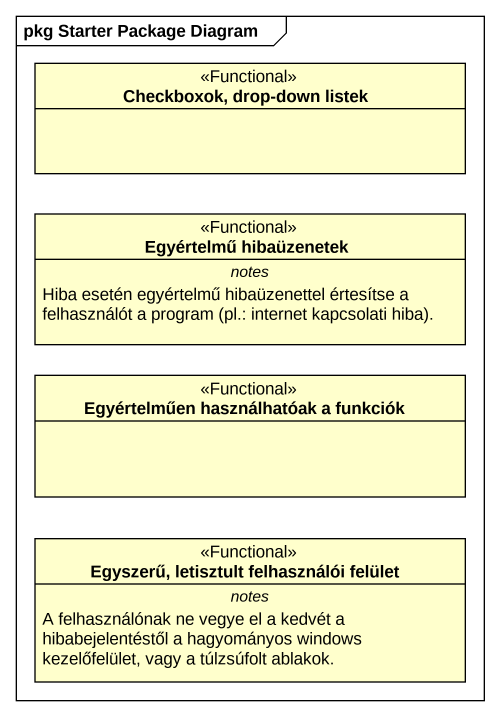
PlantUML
@startuml
mainframe pkg Starter Package Diagram
hide circle
hide empty members
class "Checkboxok, drop-down listek" as Checkboxok_drop_down_listek <<Functional>>
class "Egyértelmű hibaüzenetek" as Egyértelmű_hibaüzenetek <<Functional>> {
  -- notes --
  {field} Hiba esetén egyértelmű hibaüzenettel értesítse a felhasználót a program (pl.: internet kapcsolati hiba).
}
class "Egyértelműen használhatóak a funkciók" as Egyértelműen_használhatóak <<Functional>>
class "Egyszerű, letisztult felhasználói felület" as Egyszerű_letisztult <<Functional>> {
  -- notes --
  A felhasználónak ne vegye el a kedvét a hibabejelentéstől a hagyományos windows kezelőfelület, vagy a túlzsúfolt ablakok.
}
@enduml
